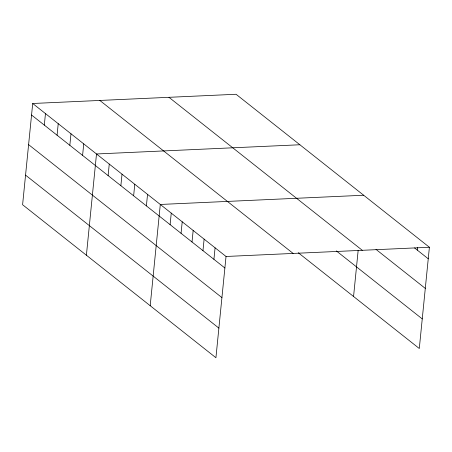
<?xml version="1.0" encoding="UTF-8"?>
<svg xmlns="http://www.w3.org/2000/svg" width="452" height="452" viewBox="0 0 452 452"><rect width="100%" height="100%" fill="white"/><g stroke="black" fill="none" stroke-linecap="round" stroke-linejoin="round"><path stroke-width="0.68" d="M32.708 103.491L22.6 204.739L215.926 357.73L226.034 256.476L32.708 103.491L236.074 94.27L429.4 247.261L419.292 348.509L298.269 252.741M44.313 125.114L45.466 113.588M57.076 135.21L58.223 123.684M69.834 145.312L70.987 133.781M82.592 155.409L83.744 143.877M86.4 255.227L96.502 153.974L299.868 144.759M108.113 175.602L109.265 164.076M120.87 185.699L122.023 174.173M133.634 195.795L134.781 184.269M146.392 205.892L147.544 194.366M150.194 305.716L160.302 204.462L363.668 195.241M170.105 224.661L171.257 213.129M181.06 233.328L182.212 221.802M192.015 242.001L193.168 230.469M202.971 250.668L204.123 239.142M213.926 259.335L215.079 247.809M353.56 296.495L358.176 250.244M417.292 250.114L417.563 247.402M226.034 256.476L429.4 247.261M414.557 247.95L428.247 258.787M375.996 249.385L425.292 288.393M168.963 97.316L362.289 250.301M336.316 250.9L422.247 318.903M99.819 100.446L293.145 253.436M31.555 115.017L224.881 268.008M28.6 144.629L221.926 297.614M25.555 175.133L218.881 328.118"/></g></svg>
